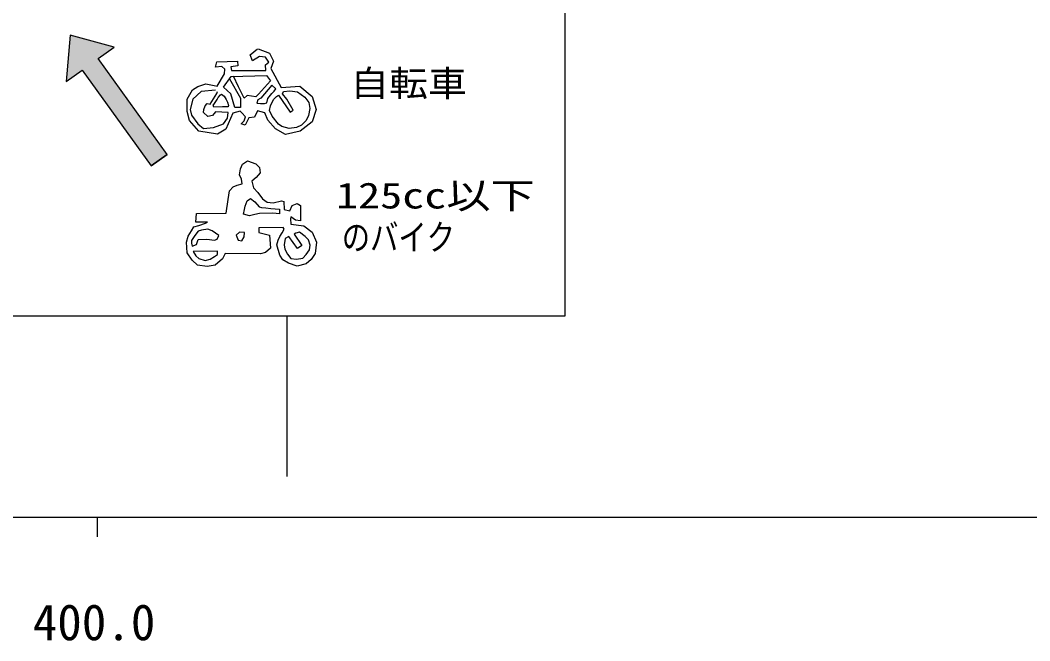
# Model space of a CAD drawing. Units: millimetres, scale not verified. Extents: x 40000 to 680000, y 20000 to 380000.
# Drawn here: x 464087 to 515444, y 198715 to 230262 of the extents above; entities that cross this region are included whole.
import ezdxf
from ezdxf.enums import TextEntityAlignment as Align

# ---------------------------------------------------------------- set-up
doc = ezdxf.new("R2010")
doc.units = ezdxf.units.MM
doc.header["$LTSCALE"] = 1000
for name, color, linetype, lineweight in [('M-BGD', 7, 'Continuous', 25), ('M-STR-STRC', 7, 'Continuous', 25), ('M-TTL-BAND', 7, 'Continuous', 25)]:
    doc.layers.add(name, color=color, linetype=linetype, lineweight=lineweight)
doc.styles.add('ＭＳ ゴシック', font='')
doc.styles.get('ＭＳ ゴシック').set_extended_font_data('MS Gothic')

msp = doc.modelspace()

# ---------------------------------------------------------------- hatches: boundary and pattern name
at = {"layer": 'M-STR-STRC'}
msp.add_hatch(color=256, dxfattribs=at).paths.add_polyline_path([(470744, 222859), (471556, 223443), (468051, 228313), (468863, 228897), (466634, 229507), (466428, 227145), (467240, 227729)])

# ---------------------------------------------------------------- linework, layer by layer
at = {"layer": 'M-BGD'}
msp.add_open_spline([(467622, 283260), (465774, 282942), (465259, 282854), (463763, 282507), (462274, 282161), (461448, 281930), (459984, 281488), (458809, 281133), (458161, 280899), (457000, 280497), (455636, 280025), (454835, 279844), (453527, 279234), (451268, 278179), (449918, 277664), (447945, 276142), (446933, 275361), (446334, 274914), (445574, 273886), (444713, 272723), (444031, 272093), (443721, 270680), (443447, 269436), (443489, 268695), (443553, 267423), (443804, 262420), (444058, 259593), (445082, 254690), (445676, 251848), (446022, 250233), (447089, 247532), (447735, 245898), (448439, 245140), (449446, 243700), (450132, 242718), (450560, 242198), (451324, 241276), (453429, 238738), (454525, 237233), (456836, 234882), (458072, 233624), (458703, 232841), (460094, 231756), (461368, 230761), (462428, 230077), (463493, 229398)], degree=3, knots=[0, 0, 0, 0, 1, 1, 1, 2, 2, 2, 3, 3, 3, 4, 4, 4, 5, 5, 5, 6, 6, 6, 7, 7, 7, 8, 8, 8, 9, 9, 9, 10, 10, 10, 11, 11, 11, 12, 12, 12, 13, 13, 13, 14, 14, 14, 15, 15, 15, 15], dxfattribs=at)
at = {"layer": 'M-STR-STRC'}
for p, q in [((491794, 237331), (491794, 215221)), ((466634, 229507), (466428, 227145)), ((468863, 228897), (466634, 229507)), ((468051, 228313), (468863, 228897)), ((475785, 228500), (476157, 228807)), ((471556, 223443), (468051, 228313)), ((466428, 227145), (467240, 227729)), ((467240, 227729), (470744, 222859)), ((470744, 222859), (471556, 223443)), ((471556, 223443), (470744, 222859)), ((491794, 215221), (463493, 215221)), ((477643, 215221), (477643, 207067))]:
    msp.add_line(p, q, dxfattribs=at)
for points in [[(476190, 228807), (476764, 228590), (476978, 228185), (476831, 227814), (477360, 226846), (478306, 226913), (478947, 226384), (479138, 225731), (478936, 225101), (478328, 224628), (477585, 224448), (477068, 224741), (476685, 225180), (476527, 225551), (476156, 225653), (475998, 225326), (475717, 225292), (475537, 224932), (475334, 224989), (475487, 225155), (475548, 225349), (475368, 225551), (475278, 225641), (474907, 225529), (474547, 224730), (474119, 224471), (473173, 224628), (472701, 225157), (472577, 225619), (472588, 226249), (472858, 226722), (473117, 226891), (473522, 227026), (473961, 226936), (474108, 226902), (474479, 227532), (474501, 227769), (474344, 227904), (474018, 227881), (474085, 228151), (475143, 228174), (475154, 227937), (474805, 227892), (474839, 227701), (476584, 227701), (476572, 227994), (476730, 228129), (476561, 228376), (476268, 228421), (475908, 228196), (475785, 228500)], [(474434, 226857), (474817, 227408), (476617, 227453), (476820, 227183), (476201, 226508), (476077, 226373), (475627, 226440), (475481, 226305), (475199, 226879), (474940, 227411)], [(474729, 227283), (475301, 226294), (475301, 225957), (475301, 225821), (475008, 225821), (474805, 226519), (474434, 226857)], [(474029, 226699), (473286, 226643), (472870, 226249), (472734, 225731), (472802, 225439), (473117, 225000), (473410, 224764), (473927, 224809), (474434, 225000), (474637, 225281), (474659, 225563), (474018, 225608), (473871, 225416), (473624, 225371), (473410, 225574), (473421, 225731), (473489, 225911), (473601, 226024), (473747, 225990), (473916, 226260), (474096, 226531), (474130, 226643)]]:
    msp.add_lwpolyline(points, dxfattribs=at)
for points in [[(473933, 225975), (474101, 226228), (474166, 226333), (474278, 226460), (474333, 226498), (474461, 226393), (474566, 226228), (474638, 226098), (474681, 225925), (474671, 225860), (474376, 225855), (473938, 225848), (473906, 225953)], [(477095, 226769), (476894, 226958), (476327, 226292), (476171, 226206), (476130, 226050), (476319, 226021), (476516, 226034), (476631, 226058), (476688, 226284), (476894, 226535), (477004, 226658)], [(476820, 225914), (476980, 226239), (477124, 226387), (477226, 226457), (477818, 225582), (477974, 225693), (477649, 226247), (477436, 226526), (477489, 226645), (477809, 226678), (478200, 226625), (478561, 226346), (478770, 226071), (478816, 225775), (478750, 225426), (478627, 225171), (478401, 224929), (478134, 224801), (477764, 224760), (477390, 224859), (477222, 224974), (476898, 225376), (476774, 225676)], [(475349, 222182), (475240, 222401), (475299, 222710), (475389, 222939), (475658, 223108), (476066, 222969), (476266, 222779), (476296, 222510), (476096, 222271), (475867, 222082), (475957, 221743), (476176, 221504), (476405, 221185), (476654, 221016), (476963, 220976), (477372, 221086), (477491, 221046), (477511, 220637), (477810, 220568), (477919, 220837), (478179, 220936), (478338, 220847), (478338, 220070), (478099, 220089), (477860, 220269), (477830, 220159), (477850, 219900), (478507, 219801), (478936, 219492), (479165, 218984), (479085, 218406), (478886, 218097), (478637, 217878), (478179, 217758), (477730, 217908), (477441, 218087), (477302, 218326), (477142, 218844), (477202, 219073), (477292, 219273), (477421, 219452), (477521, 219641), (477461, 219731), (476226, 219701), (476226, 219472), (476764, 219332), (476814, 218675), (476565, 218456), (476316, 218386), (474522, 218396), (474383, 218127), (474004, 217808), (473596, 217738), (473108, 217808), (472829, 218067), (472580, 218436), (472550, 218974), (472629, 219282), (472799, 219551), (472928, 219751), (473167, 219830), (473506, 219950), (473616, 220000), (473028, 220000), (473048, 220438), (474562, 220448), (474672, 221145), (474731, 221584), (474921, 221793), (475120, 221873), (475379, 221952)], [(475528, 220817), (475628, 221076), (475797, 221195), (476027, 221036), (476236, 220767), (476355, 220737), (476585, 220717), (476844, 220687), (477053, 220667), (477272, 220657), (477272, 220418), (476933, 220448), (476266, 220438), (476017, 220378), (475758, 220319), (475449, 220408), (475489, 220637)], [(474184, 219312), (473855, 219561), (473626, 219641), (473307, 219591), (473137, 219542), (472968, 219312), (472809, 219063), (472809, 218924), (472839, 218774), (473058, 218864), (473137, 219113), (473586, 219123), (473964, 219083), (474114, 219123)], [(475250, 219492), (475070, 219332), (475180, 219073), (475369, 219053), (475479, 219253), (475489, 219472)], [(478019, 219382), (478418, 218814), (478198, 218665), (477750, 219273), (477561, 219163), (477521, 218844), (477551, 218625), (477680, 218366), (477860, 218157), (478149, 218107), (478467, 218167), (478637, 218356), (478796, 218595), (478846, 218824), (478756, 219103), (478587, 219273), (478298, 219482), (478109, 219432)], [(474124, 218515), (472878, 218505), (473028, 218276), (473167, 218147), (473496, 218047), (473745, 218107), (473964, 218246), (474124, 218346)]]:
    msp.add_lwpolyline(points, close=True, dxfattribs=at)
at = {"layer": 'M-TTL-BAND'}
for p, q in [((40000, 205000), (579000, 205000)), ((468000, 205000), (468000, 204000))]:
    msp.add_line(p, q, dxfattribs=at)

# ---------------------------------------------------------------- texts
at = {"layer": 'M-STR-STRC', "style": 'ＭＳ ゴシック'}
for s, width, p in [('自転車', 1.1, (483843, 227716)), ('125cc以下', 1.25, (485209, 222011)), ('のバイク', 0.8, (483326, 219892))]:
    msp.add_text(s, height=1320, dxfattribs=dict(at, width=width)).set_placement(p, align=Align.TOP_CENTER)
at = {"layer": 'M-TTL-BAND', "style": 'ＭＳ ゴシック'}
msp.add_text('400.0', height=1833, dxfattribs=at).set_placement((467844, 198195), align=Align.BOTTOM_CENTER)

doc.saveas('drawing.dxf')
